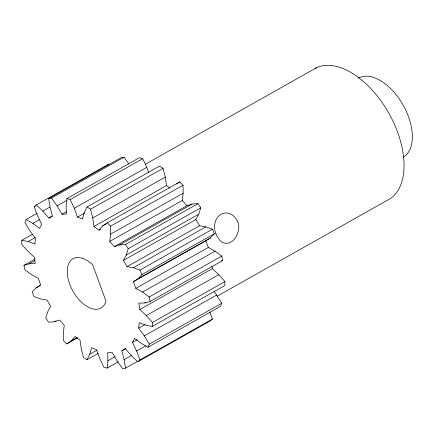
<?xml version="1.0" encoding="UTF-8"?>
<svg xmlns="http://www.w3.org/2000/svg" width="434" height="434" viewBox="0 0 434 434"><rect width="100%" height="100%" fill="white"/><g stroke="black" fill="none" stroke-linecap="round" stroke-linejoin="round"><path stroke-width="0.65" d="M32.469 234.3L21.857 240.284L21.7 244.25L27.841 251.172L34.324 257.194L35.273 263.552L29.355 263.769L23.979 265.299L24.901 269.774L31.601 274.651L38.333 278.378L40.655 284.992L36.017 287.932L32.159 292.082L34.074 296.623L40.677 298.983L46.997 300.046L50.68 306.279L47.778 311.65L45.82 318.014L48.537 322.18L54.396 321.789L59.691 320.086L64.254 325.316L63.375 332.601L63.505 340.549L66.765 343.934L77.377 337.95M66.765 343.934L71.306 340.831L75.049 336.529L80.051 340.251L81.283 348.73L83.485 357.491L86.963 359.759L89.746 354.247L91.574 347.764L96.527 349.614L99.744 358.462L103.807 367.175L107.165 368.103L107.909 360.725L107.648 352.701L112.178 352.5L117.066 360.844L122.594 368.656L125.502 368.157L124.14 359.629L121.813 350.846L125.258 348.611L131.339 355.636L137.79 361.782L139.96 359.905L136.629 351.068L132.457 342.388L134.6 338.336L141.283 343.359L148.021 347.238L149.247 344.162L144.267 335.878L138.663 328.147L139.292 322.674L145.916 325.202L152.285 326.439L152.442 322.467L146.301 315.551L139.819 309.529L138.869 303.171L144.788 302.954L150.164 301.418L222.675 260.536L221.752 256.06L215.052 251.183L208.32 247.461L205.884 240.843L210.523 237.903L214.38 233.752L212.465 229.206L205.862 226.846L199.542 225.788L127.032 266.671L123.348 260.443L126.251 255.067L128.209 248.704L200.72 207.821L198.002 203.654L192.143 204.045L186.848 205.749L114.343 246.637L109.775 241.402L110.654 234.116L110.524 226.168L107.263 222.783L102.728 225.886L98.979 230.194L93.977 226.467L92.746 217.987L90.543 209.226L87.066 206.958L84.288 212.47L82.455 218.953L77.502 217.103L74.285 208.255L70.221 199.542L66.863 198.615L66.12 205.993L66.38 214.016L61.964 214.222L57.076 205.879L51.548 198.067L48.641 198.56L50.002 207.089L52.33 215.872L48.885 218.112L42.803 211.081L36.353 204.935L34.183 206.812L37.514 215.649L41.686 224.335L39.543 228.387L32.859 223.364L26.121 219.485L24.895 222.555L29.875 230.839L35.48 238.57L34.85 244.044L28.226 241.516L21.857 240.284M211.949 266.102L212.329 268.641L218.812 274.662L224.953 281.585L224.79 285.55L152.285 326.439M186.848 205.749L182.285 200.513L183.159 193.233L183.034 185.28L179.774 181.9L107.263 222.783M123.348 260.443L195.859 219.555L198.761 214.184L200.72 207.821M214.163 291.388L221.752 303.279L220.526 306.35L148.021 347.238M150.164 301.418L149.242 296.943L142.542 292.066L135.809 288.344L133.374 281.726L138.012 278.785L141.869 274.635L214.38 233.752M107.561 165.175L108.863 164.052L36.353 204.935M209.85 312.079L212.47 319.023L210.3 320.9L137.79 361.782M176.746 183.967L179.774 181.9M48.641 198.56L121.151 157.678L124.059 157.179L128.849 163.949M34.183 206.812L35.36 206.15M51.548 198.067L124.059 157.179M26.121 219.485L37.324 213.165M42.803 211.081L49.877 207.094M66.863 198.615L139.374 157.726L142.732 158.66L146.795 167.372L148.634 172.423M57.076 205.879L67.096 200.226M70.221 199.542L142.732 158.66M32.859 223.364L39.933 219.376M48.885 218.112L52.422 216.116M145.271 164.285L316.793 67.574M61.964 214.222L66.679 211.564M74.285 208.255L146.795 167.372M87.066 206.958L159.571 166.076L163.048 168.343L165.256 177.105L166.488 185.578L169.987 188.188M28.226 241.516L35.3 237.528M90.543 209.226L163.048 168.343M77.502 217.103L84.576 213.11M92.746 217.987L165.256 177.105M23.979 265.299L35.181 258.984M93.977 226.467L166.488 185.578M29.355 263.769L34.66 260.774M102.728 225.886L106.265 223.895M98.979 230.194L100.748 229.195M110.524 226.168L183.034 185.28M110.654 234.116L183.159 193.233M109.775 241.402L182.285 200.513M36.017 287.932L40.145 285.605M114.343 246.637L119.632 244.928L192.143 204.045M119.632 244.928L125.491 244.537L198.002 203.654M126.251 255.067L198.761 214.184M127.032 266.671L133.352 267.735L205.862 226.846M133.352 267.735L139.954 270.094L212.465 229.206M54.396 321.789L56.165 320.791M138.012 278.785L210.523 237.903M133.374 281.726L205.884 240.843M135.809 288.344L208.32 247.461M142.542 292.066L215.052 251.183M71.306 340.831L77.198 337.506M149.242 296.943L221.752 256.06M144.788 302.954L145.97 302.286M139.819 309.529L212.329 268.641M146.301 315.551L218.812 274.662M89.746 354.247L96.82 350.26M138.663 328.147L145.151 324.491M152.442 322.467L224.953 281.585M86.963 359.759L98.165 353.444M132.457 342.388L137.177 339.73M144.267 335.878L216.772 294.995M217.391 296.069L386.553 200.682A75.218 42.646 60.6 0 0 389.954 115.232A75.218 42.646 60.6 0 0 315.035 68.442M121.813 350.846L125.936 348.518M107.909 360.725L114.983 356.737M136.629 351.068L146.063 345.752M149.247 344.162L221.752 303.279M107.165 368.103L118.368 361.788M124.14 359.629L131.806 355.31M139.96 359.905L212.47 319.023M125.502 368.157L137.882 361.175M221.481 260.877L222.675 260.536M125.491 244.537L128.209 248.704M195.859 219.555L199.542 225.788M216.089 234.241C218.014 238.082 220.304 242.492 225.029 243.214A14.978 11.127 -79.2 0 0 235.906 237.083C238.369 232.586 239.953 226.911 237.837 221.975M139.954 270.094L141.869 274.635M358.386 78.136A45.472 25.785 60.6 0 1 403.181 105.191A45.472 25.785 60.6 0 1 402.969 157.412M216.067 234.251A15.185 12.293 78.8 0 1 220.987 214.277A15.185 12.293 78.8 0 1 237.859 221.964M82.281 258.111L77.474 257.433A28.362 16.08 60.6 0 0 74.681 294.013A28.362 16.08 60.6 0 0 105.994 301.125L92.502 264.463L87.402 260.508L82.281 258.111"/></g></svg>
